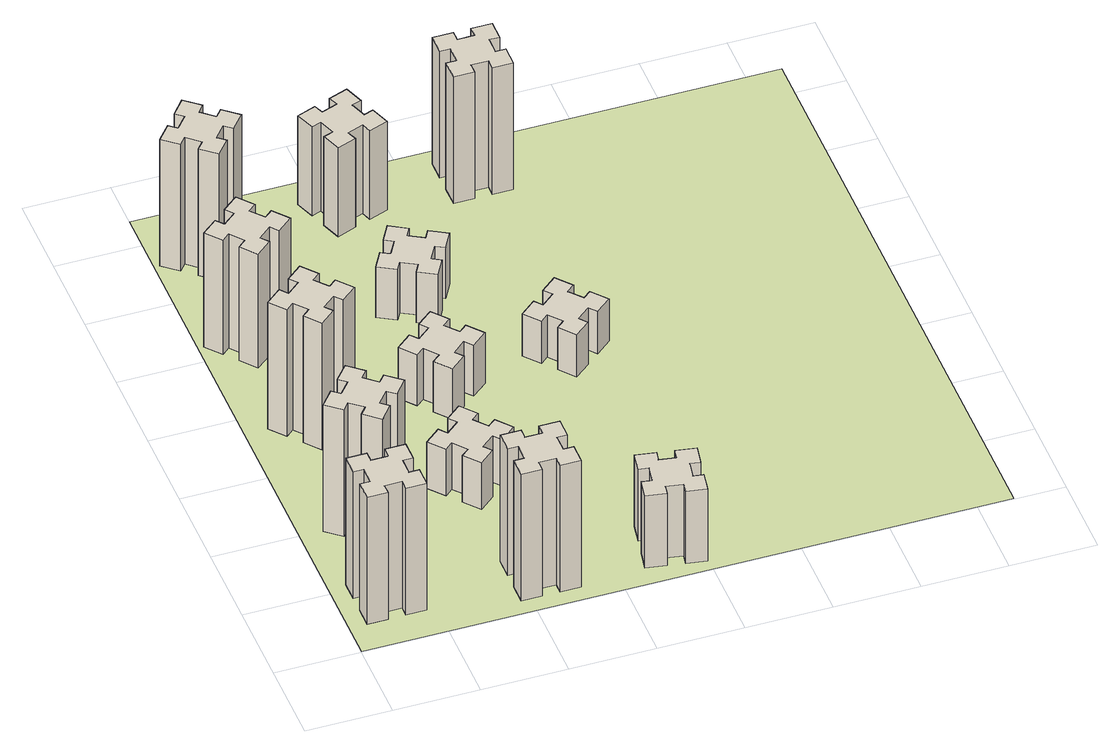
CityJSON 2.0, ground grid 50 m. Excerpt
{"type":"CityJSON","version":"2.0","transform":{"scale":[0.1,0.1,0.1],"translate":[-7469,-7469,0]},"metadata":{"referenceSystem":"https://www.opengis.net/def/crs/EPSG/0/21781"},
"CityObjects":{
"building1":{"type":"Building","attributes":{"class":"1000","function":"1000","usage":"1000","yearOfConstruction":2016,"roofType":"1000","measuredHeight":90,"storeysAboveGround":30,"storeysBelowGround":0},"geometry":[{"type":"Solid","lod":"1","boundaries":[[[[0,1,2,3,4,5,6,7,8,9,10,11,12,13,14,15,16,17,18,19]],[[17,16,20,21]],[[16,15,22,20]],[[15,14,23,22]],[[14,13,24,23]],[[13,12,25,24]],[[12,11,26,25]],[[11,10,27,26]],[[10,9,28,27]],[[9,8,29,28]],[[8,7,30,29]],[[7,6,31,30]],[[6,5,32,31]],[[5,4,33,32]],[[4,3,34,33]],[[3,2,35,34]],[[2,1,36,35]],[[1,0,37,36]],[[0,19,38,37]],[[19,18,39,38]],[[18,17,21,39]],[[24,25,26,27,28,29,30,31,32,33,34,35,36,37,38,39,21,20,22,23]]]]}]},
"building2":{"type":"Building","attributes":{"class":"1000","function":"1000","usage":"1000","yearOfConstruction":2016,"roofType":"1000","measuredHeight":90,"storeysAboveGround":30,"storeysBelowGround":0},"geometry":[{"type":"Solid","lod":"1","boundaries":[[[[40,41,42,43,44,45,46,47,48,49,50,51,52,53,54,55,56,57,58,59]],[[57,56,60,61]],[[56,55,62,60]],[[55,54,63,62]],[[54,53,64,63]],[[53,52,65,64]],[[52,51,66,65]],[[51,50,67,66]],[[50,49,68,67]],[[49,48,69,68]],[[48,47,70,69]],[[47,46,71,70]],[[46,45,72,71]],[[45,44,73,72]],[[44,43,74,73]],[[43,42,75,74]],[[42,41,76,75]],[[41,40,77,76]],[[40,59,78,77]],[[59,58,79,78]],[[58,57,61,79]],[[64,65,66,67,68,69,70,71,72,73,74,75,76,77,78,79,61,60,62,63]]]]}]},
"building3":{"type":"Building","attributes":{"class":"1000","function":"1000","usage":"1000","yearOfConstruction":2016,"roofType":"1000","measuredHeight":90,"storeysAboveGround":30,"storeysBelowGround":0},"geometry":[{"type":"Solid","lod":"1","boundaries":[[[[80,81,82,83,84,85,86,87,88,89,90,91,92,93,94,95,96,97,98,99]],[[97,96,100,101]],[[96,95,102,100]],[[95,94,103,102]],[[94,93,104,103]],[[93,92,105,104]],[[92,91,106,105]],[[91,90,107,106]],[[90,89,108,107]],[[89,88,109,108]],[[88,87,110,109]],[[87,86,111,110]],[[86,85,112,111]],[[85,84,113,112]],[[84,83,114,113]],[[83,82,115,114]],[[82,81,116,115]],[[81,80,117,116]],[[80,99,118,117]],[[99,98,119,118]],[[98,97,101,119]],[[104,105,106,107,108,109,110,111,112,113,114,115,116,117,118,119,101,100,102,103]]]]}]},
"building4":{"type":"Building","attributes":{"class":"1000","function":"1000","usage":"1000","yearOfConstruction":2016,"roofType":"1000","measuredHeight":81,"storeysAboveGround":30,"storeysBelowGround":0},"geometry":[{"type":"Solid","lod":"1","boundaries":[[[[120,121,122,123,124,125,126,127,128,129,130,131,132,133,134,135,136,137,138,139]],[[137,136,140,141]],[[136,135,142,140]],[[135,134,143,142]],[[134,133,144,143]],[[133,132,145,144]],[[132,131,146,145]],[[131,130,147,146]],[[130,129,148,147]],[[129,128,149,148]],[[128,127,150,149]],[[127,126,151,150]],[[126,125,152,151]],[[125,124,153,152]],[[124,123,154,153]],[[123,122,155,154]],[[122,121,156,155]],[[121,120,157,156]],[[120,139,158,157]],[[139,138,159,158]],[[138,137,141,159]],[[144,145,146,147,148,149,150,151,152,153,154,155,156,157,158,159,141,140,142,143]]]]}]},
"building5":{"type":"Building","attributes":{"class":"1000","function":"1000","usage":"1000","yearOfConstruction":2016,"roofType":"1000","measuredHeight":90,"storeysAboveGround":30,"storeysBelowGround":0},"geometry":[{"type":"Solid","lod":"1","boundaries":[[[[160,161,162,163,164,165,166,167,168,169,170,171,172,173,174,175,176,177,178,179]],[[177,176,180,181]],[[176,175,182,180]],[[175,174,183,182]],[[174,173,184,183]],[[173,172,185,184]],[[172,171,186,185]],[[171,170,187,186]],[[170,169,188,187]],[[169,168,189,188]],[[168,167,190,189]],[[167,166,191,190]],[[166,165,192,191]],[[165,164,193,192]],[[164,163,194,193]],[[163,162,195,194]],[[162,161,196,195]],[[161,160,197,196]],[[160,179,198,197]],[[179,178,199,198]],[[178,177,181,199]],[[184,185,186,187,188,189,190,191,192,193,194,195,196,197,198,199,181,180,182,183]]]]}]},
"building6":{"type":"Building","attributes":{"class":"1000","function":"1000","usage":"1000","yearOfConstruction":2016,"roofType":"1000","measuredHeight":90,"storeysAboveGround":30,"storeysBelowGround":0},"geometry":[{"type":"Solid","lod":"1","boundaries":[[[[200,201,202,203,204,205,206,207,208,209,210,211,212,213,214,215,216,217,218,219]],[[217,216,220,221]],[[216,215,222,220]],[[215,214,223,222]],[[214,213,224,223]],[[213,212,225,224]],[[212,211,226,225]],[[211,210,227,226]],[[210,209,228,227]],[[209,208,229,228]],[[208,207,230,229]],[[207,206,231,230]],[[206,205,232,231]],[[205,204,233,232]],[[204,203,234,233]],[[203,202,235,234]],[[202,201,236,235]],[[201,200,237,236]],[[200,219,238,237]],[[219,218,239,238]],[[218,217,221,239]],[[224,225,226,227,228,229,230,231,232,233,234,235,236,237,238,239,221,220,222,223]]]]}]},
"building7":{"type":"Building","attributes":{"class":"1000","function":"1000","usage":"1000","yearOfConstruction":2016,"roofType":"1000","measuredHeight":33,"storeysAboveGround":30,"storeysBelowGround":0},"geometry":[{"type":"Solid","lod":"1","boundaries":[[[[240,241,242,243,244,245,246,247,248,249,250,251,252,253,254,255,256,257,258,259]],[[257,256,260,261]],[[256,255,262,260]],[[255,254,263,262]],[[254,253,264,263]],[[253,252,265,264]],[[252,251,266,265]],[[251,250,267,266]],[[250,249,268,267]],[[249,248,269,268]],[[248,247,270,269]],[[247,246,271,270]],[[246,245,272,271]],[[245,244,273,272]],[[244,243,274,273]],[[243,242,275,274]],[[242,241,276,275]],[[241,240,277,276]],[[240,259,278,277]],[[259,258,279,278]],[[258,257,261,279]],[[264,265,266,267,268,269,270,271,272,273,274,275,276,277,278,279,261,260,262,263]]]]}]},
"building8":{"type":"Building","attributes":{"class":"1000","function":"1000","usage":"1000","yearOfConstruction":2016,"roofType":"1000","measuredHeight":36,"storeysAboveGround":30,"storeysBelowGround":0},"geometry":[{"type":"Solid","lod":"1","boundaries":[[[[280,281,282,283,284,285,286,287,288,289,290,291,292,293,294,295,296,297,298,299]],[[297,296,300,301]],[[296,295,302,300]],[[295,294,303,302]],[[294,293,304,303]],[[293,292,305,304]],[[292,291,306,305]],[[291,290,307,306]],[[290,289,308,307]],[[289,288,309,308]],[[288,287,310,309]],[[287,286,311,310]],[[286,285,312,311]],[[285,284,313,312]],[[284,283,314,313]],[[283,282,315,314]],[[282,281,316,315]],[[281,280,317,316]],[[280,299,318,317]],[[299,298,319,318]],[[298,297,301,319]],[[304,305,306,307,308,309,310,311,312,313,314,315,316,317,318,319,301,300,302,303]]]]}]},
"building9":{"type":"Building","attributes":{"class":"1000","function":"1000","usage":"1000","yearOfConstruction":2016,"roofType":"1000","measuredHeight":51,"storeysAboveGround":30,"storeysBelowGround":0},"geometry":[{"type":"Solid","lod":"1","boundaries":[[[[320,321,322,323,324,325,326,327,328,329,330,331,332,333,334,335,336,337,338,339]],[[337,336,340,341]],[[336,335,342,340]],[[335,334,343,342]],[[334,333,344,343]],[[333,332,345,344]],[[332,331,346,345]],[[331,330,347,346]],[[330,329,348,347]],[[329,328,349,348]],[[328,327,350,349]],[[327,326,351,350]],[[326,325,352,351]],[[325,324,353,352]],[[324,323,354,353]],[[323,322,355,354]],[[322,321,356,355]],[[321,320,357,356]],[[320,339,358,357]],[[339,338,359,358]],[[338,337,341,359]],[[344,345,346,347,348,349,350,351,352,353,354,355,356,357,358,359,341,340,342,343]]]]}]},
"building10":{"type":"Building","attributes":{"class":"1000","function":"1000","usage":"1000","yearOfConstruction":2016,"roofType":"1000","measuredHeight":36,"storeysAboveGround":30,"storeysBelowGround":0},"geometry":[{"type":"Solid","lod":"1","boundaries":[[[[360,361,362,363,364,365,366,367,368,369,370,371,372,373,374,375,376,377,378,379]],[[377,376,380,381]],[[376,375,382,380]],[[375,374,383,382]],[[374,373,384,383]],[[373,372,385,384]],[[372,371,386,385]],[[371,370,387,386]],[[370,369,388,387]],[[369,368,389,388]],[[368,367,390,389]],[[367,366,391,390]],[[366,365,392,391]],[[365,364,393,392]],[[364,363,394,393]],[[363,362,395,394]],[[362,361,396,395]],[[361,360,397,396]],[[360,379,398,397]],[[379,378,399,398]],[[378,377,381,399]],[[384,385,386,387,388,389,390,391,392,393,394,395,396,397,398,399,381,380,382,383]]]]}]},
"building11":{"type":"Building","attributes":{"class":"1000","function":"1000","usage":"1000","yearOfConstruction":2016,"roofType":"1000","measuredHeight":63,"storeysAboveGround":30,"storeysBelowGround":0},"geometry":[{"type":"Solid","lod":"1","boundaries":[[[[400,401,402,403,404,405,406,407,408,409,410,411,412,413,414,415,416,417,418,419]],[[417,416,420,421]],[[416,415,422,420]],[[415,414,423,422]],[[414,413,424,423]],[[413,412,425,424]],[[412,411,426,425]],[[411,410,427,426]],[[410,409,428,427]],[[409,408,429,428]],[[408,407,430,429]],[[407,406,431,430]],[[406,405,432,431]],[[405,404,433,432]],[[404,403,434,433]],[[403,402,435,434]],[[402,401,436,435]],[[401,400,437,436]],[[400,419,438,437]],[[419,418,439,438]],[[418,417,421,439]],[[424,425,426,427,428,429,430,431,432,433,434,435,436,437,438,439,421,420,422,423]]]]}]},
"building12":{"type":"Building","attributes":{"class":"1000","function":"1000","usage":"1000","yearOfConstruction":2016,"roofType":"1000","measuredHeight":30,"storeysAboveGround":30,"storeysBelowGround":0},"geometry":[{"type":"Solid","lod":"1","boundaries":[[[[440,441,442,443,444,445,446,447,448,449,450,451,452,453,454,455,456,457,458,459]],[[457,456,460,461]],[[456,455,462,460]],[[455,454,463,462]],[[454,453,464,463]],[[453,452,465,464]],[[452,451,466,465]],[[451,450,467,466]],[[450,449,468,467]],[[449,448,469,468]],[[448,447,470,469]],[[447,446,471,470]],[[446,445,472,471]],[[445,444,473,472]],[[444,443,474,473]],[[443,442,475,474]],[[442,441,476,475]],[[441,440,477,476]],[[440,459,478,477]],[[459,458,479,478]],[[458,457,461,479]],[[464,465,466,467,468,469,470,471,472,473,474,475,476,477,478,479,461,460,462,463]]]]}]},
"building13":{"type":"Building","attributes":{"class":"1000","function":"1000","usage":"1000","yearOfConstruction":2016,"roofType":"1000","measuredHeight":90,"storeysAboveGround":30,"storeysBelowGround":0},"geometry":[{"type":"Solid","lod":"1","boundaries":[[[[480,481,482,483,484,485,486,487,488,489,490,491,492,493,494,495,496,497,498,499]],[[497,496,500,501]],[[496,495,502,500]],[[495,494,503,502]],[[494,493,504,503]],[[493,492,505,504]],[[492,491,506,505]],[[491,490,507,506]],[[490,489,508,507]],[[489,488,509,508]],[[488,487,510,509]],[[487,486,511,510]],[[486,485,512,511]],[[485,484,513,512]],[[484,483,514,513]],[[483,482,515,514]],[[482,481,516,515]],[[481,480,517,516]],[[480,499,518,517]],[[499,498,519,518]],[[498,497,501,519]],[[504,505,506,507,508,509,510,511,512,513,514,515,516,517,518,519,501,500,502,503]]]]}]},
"landuse1":{"type":"LandUse","attributes":{"name":"plot1","function":"1010"},"geometry":[{"type":"MultiSurface","lod":"1","boundaries":[[[520,521,522,523]]]}]}
},
"vertices":[
[165,425,0],[165,325,0],[105,325,0],[105,205,0],[225,205,0],[225,265,0],[325,265,0],[325,205,0],[445,205,0],[445,325,0],[385,325,0],[385,425,0],[445,425,0],[445,545,0],[325,545,0],[325,485,0],[225,485,0],[225,545,0],[105,545,0],[105,425,0],[225,485,900],[225,545,900],[325,485,900],[325,545,900],[445,545,900],[445,425,900],[385,425,900],[385,325,900],[445,325,900],[445,205,900],[325,205,900],[325,265,900],[225,265,900],[225,205,900],[105,205,900],[105,325,900],[165,325,900],[165,425,900],[105,425,900],[105,545,900],
[484,1067,0],[408,1132,0],[446,1178,0],[354,1255,0],[277,1163,0],[323,1124,0],[259,1048,0],[213,1086,0],[136,994,0],[228,917,0],[266,963,0],[343,899,0],[304,853,0],[396,776,0],[473,868,0],[427,906,0],[492,983,0],[538,944,0],[615,1036,0],[523,1113,0],[492,983,900],[538,944,900],[427,906,900],[473,868,900],[396,776,900],[304,853,900],[343,899,900],[266,963,900],[228,917,900],[136,994,900],[213,1086,900],[259,1048,900],[323,1124,900],[277,1163,900],[354,1255,900],[446,1178,900],[408,1132,900],[484,1067,900],[523,1113,900],[615,1036,900],
[492,1888,0],[427,1964,0],[473,2003,0],[396,2095,0],[304,2018,0],[343,1972,0],[266,1907,0],[228,1953,0],[136,1876,0],[213,1784,0],[259,1823,0],[323,1746,0],[277,1708,0],[354,1616,0],[446,1693,0],[408,1739,0],[484,1803,0],[523,1757,0],[615,1834,0],[538,1926,0],[484,1803,900],[523,1757,900],[408,1739,900],[446,1693,900],[354,1616,900],[277,1708,900],[323,1746,900],[259,1823,900],[213,1784,900],[136,1876,900],[228,1953,900],[266,1907,900],[343,1972,900],[304,2018,900],[396,2095,900],[473,2003,900],[427,1964,900],[492,1888,900],[538,1926,900],[615,1834,900],
[243,2712,0],[166,2647,0],[128,2693,0],[36,2616,0],[113,2524,0],[159,2563,0],[223,2486,0],[177,2448,0],[254,2356,0],[346,2433,0],[308,2479,0],[384,2543,0],[423,2497,0],[515,2574,0],[438,2666,0],[392,2628,0],[327,2704,0],[373,2743,0],[296,2835,0],[204,2758,0],[327,2704,810],[373,2743,810],[392,2628,810],[438,2666,810],[515,2574,810],[423,2497,810],[384,2543,810],[308,2479,810],[346,2433,810],[254,2356,810],[177,2448,810],[223,2486,810],[159,2563,810],[113,2524,810],[36,2616,810],[128,2693,810],[166,2647,810],[243,2712,810],[204,2758,810],[296,2835,810],
[1225,225,0],[1225,325,0],[1285,325,0],[1285,445,0],[1165,445,0],[1165,385,0],[1065,385,0],[1065,445,0],[945,445,0],[945,325,0],[1005,325,0],[1005,225,0],[945,225,0],[945,105,0],[1065,105,0],[1065,165,0],[1165,165,0],[1165,105,0],[1285,105,0],[1285,225,0],[1165,165,900],[1165,105,900],[1065,165,900],[1065,105,900],[945,105,900],[945,225,900],[1005,225,900],[1005,325,900],[945,325,900],[945,445,900],[1065,445,900],[1065,385,900],[1165,385,900],[1165,445,900],[1285,445,900],[1285,325,900],[1225,325,900],[1225,225,900],[1285,225,900],[1285,105,900],
[384,3387,0],[308,3452,0],[346,3498,0],[254,3575,0],[177,3483,0],[223,3444,0],[159,3368,0],[113,3406,0],[36,3314,0],[128,3237,0],[166,3283,0],[243,3219,0],[204,3173,0],[296,3096,0],[373,3188,0],[327,3226,0],[392,3303,0],[438,3264,0],[515,3356,0],[423,3433,0],[392,3303,900],[438,3264,900],[327,3226,900],[373,3188,900],[296,3096,900],[204,3173,900],[243,3219,900],[166,3283,900],[128,3237,900],[36,3314,900],[113,3406,900],[159,3368,900],[223,3444,900],[177,3483,900],[254,3575,900],[346,3498,900],[308,3452,900],[384,3387,900],[423,3433,900],[515,3356,900],
[983,1232,0],[906,1167,0],[868,1213,0],[776,1136,0],[853,1044,0],[899,1083,0],[963,1006,0],[917,968,0],[994,876,0],[1086,953,0],[1048,999,0],[1124,1063,0],[1163,1017,0],[1255,1094,0],[1178,1186,0],[1132,1148,0],[1067,1224,0],[1113,1263,0],[1036,1355,0],[944,1278,0],[1067,1224,330],[1113,1263,330],[1132,1148,330],[1178,1186,330],[1255,1094,330],[1163,1017,330],[1124,1063,330],[1048,999,330],[1086,953,330],[994,876,330],[917,968,330],[963,1006,330],[899,1083,330],[853,1044,330],[776,1136,330],[868,1213,330],[906,1167,330],[983,1232,330],[944,1278,330],[1036,1355,330],
[1083,1972,0],[1006,1907,0],[968,1953,0],[876,1876,0],[953,1784,0],[999,1823,0],[1063,1746,0],[1017,1708,0],[1094,1616,0],[1186,1693,0],[1148,1739,0],[1224,1803,0],[1263,1757,0],[1355,1834,0],[1278,1926,0],[1232,1888,0],[1167,1964,0],[1213,2003,0],[1136,2095,0],[1044,2018,0],[1167,1964,360],[1213,2003,360],[1232,1888,360],[1278,1926,360],[1355,1834,360],[1263,1757,360],[1224,1803,360],[1148,1739,360],[1186,1693,360],[1094,1616,360],[1017,1708,360],[1063,1746,360],[999,1823,360],[953,1784,360],[876,1876,360],[968,1953,360],[1006,1907,360],[1083,1972,360],[1044,2018,360],[1136,2095,360],
[1756,344,0],[1738,245,0],[1679,256,0],[1658,137,0],[1777,117,0],[1787,176,0],[1885,158,0],[1875,99,0],[1993,78,0],[2014,197,0],[1955,207,0],[1972,305,0],[2031,295,0],[2052,413,0],[1934,434,0],[1924,375,0],[1825,392,0],[1836,451,0],[1717,472,0],[1697,354,0],[1825,392,510],[1836,451,510],[1924,375,510],[1934,434,510],[2052,413,510],[2031,295,510],[1972,305,510],[1955,207,510],[2014,197,510],[1993,78,510],[1875,99,510],[1885,158,510],[1787,176,510],[1777,117,510],[1658,137,510],[1679,256,510],[1738,245,510],[1756,344,510],[1697,354,510],[1717,472,510],
[1314,2666,0],[1227,2716,0],[1257,2768,0],[1153,2828,0],[1093,2724,0],[1145,2694,0],[1095,2607,0],[1043,2637,0],[983,2533,0],[1087,2473,0],[1117,2525,0],[1204,2475,0],[1174,2423,0],[1278,2363,0],[1338,2467,0],[1286,2497,0],[1336,2584,0],[1388,2554,0],[1448,2658,0],[1344,2718,0],[1336,2584,360],[1388,2554,360],[1286,2497,360],[1338,2467,360],[1278,2363,360],[1174,2423,360],[1204,2475,360],[1117,2525,360],[1087,2473,360],[983,2533,360],[1043,2637,360],[1095,2607,360],[1145,2694,360],[1093,2724,360],[1153,2828,360],[1257,2768,360],[1227,2716,360],[1314,2666,360],[1344,2718,360],[1448,2658,360],
[1125,3556,0],[1031,3522,0],[1010,3578,0],[897,3537,0],[939,3424,0],[995,3445,0],[1029,3351,0],[973,3330,0],[1014,3217,0],[1127,3259,0],[1106,3315,0],[1200,3349,0],[1220,3293,0],[1333,3334,0],[1292,3447,0],[1236,3426,0],[1202,3520,0],[1258,3540,0],[1217,3653,0],[1104,3612,0],[1202,3520,630],[1258,3540,630],[1236,3426,630],[1292,3447,630],[1333,3334,630],[1220,3293,630],[1200,3349,630],[1106,3315,630],[1127,3259,630],[1014,3217,630],[973,3330,630],[1029,3351,630],[995,3445,630],[939,3424,630],[897,3537,630],[1010,3578,630],[1031,3522,630],[1125,3556,630],[1104,3612,630],[1217,3653,630],
[1972,1988,0],[1907,2064,0],[1953,2103,0],[1876,2195,0],[1784,2118,0],[1823,2072,0],[1746,2007,0],[1708,2053,0],[1616,1976,0],[1693,1884,0],[1739,1923,0],[1803,1846,0],[1757,1808,0],[1834,1716,0],[1926,1793,0],[1888,1839,0],[1964,1903,0],[2003,1857,0],[2095,1934,0],[2018,2026,0],[1964,1903,300],[2003,1857,300],[1888,1839,300],[1926,1793,300],[1834,1716,300],[1757,1808,300],[1803,1846,300],[1739,1923,300],[1693,1884,300],[1616,1976,300],[1708,2053,300],[1746,2007,300],[1823,2072,300],[1784,2118,300],[1876,2195,300],[1953,2103,300],[1907,2064,300],[1972,1988,300],[2018,2026,300],[2095,1934,300],
[1965,3385,0],[1965,3485,0],[2025,3485,0],[2025,3605,0],[1905,3605,0],[1905,3545,0],[1805,3545,0],[1805,3605,0],[1685,3605,0],[1685,3485,0],[1745,3485,0],[1745,3385,0],[1685,3385,0],[1685,3265,0],[1805,3265,0],[1805,3325,0],[1905,3325,0],[1905,3265,0],[2025,3265,0],[2025,3385,0],[1905,3325,900],[1905,3265,900],[1805,3325,900],[1805,3265,900],[1685,3265,900],[1685,3385,900],[1745,3385,900],[1745,3485,900],[1685,3485,900],[1685,3605,900],[1805,3605,900],[1805,3545,900],[1905,3545,900],[1905,3605,900],[2025,3605,900],[2025,3485,900],[1965,3485,900],[1965,3385,900],[2025,3385,900],[2025,3265,900],
[5,3705,0],[3705,3705,0],[3705,5,0],[5,5,0]
]}
